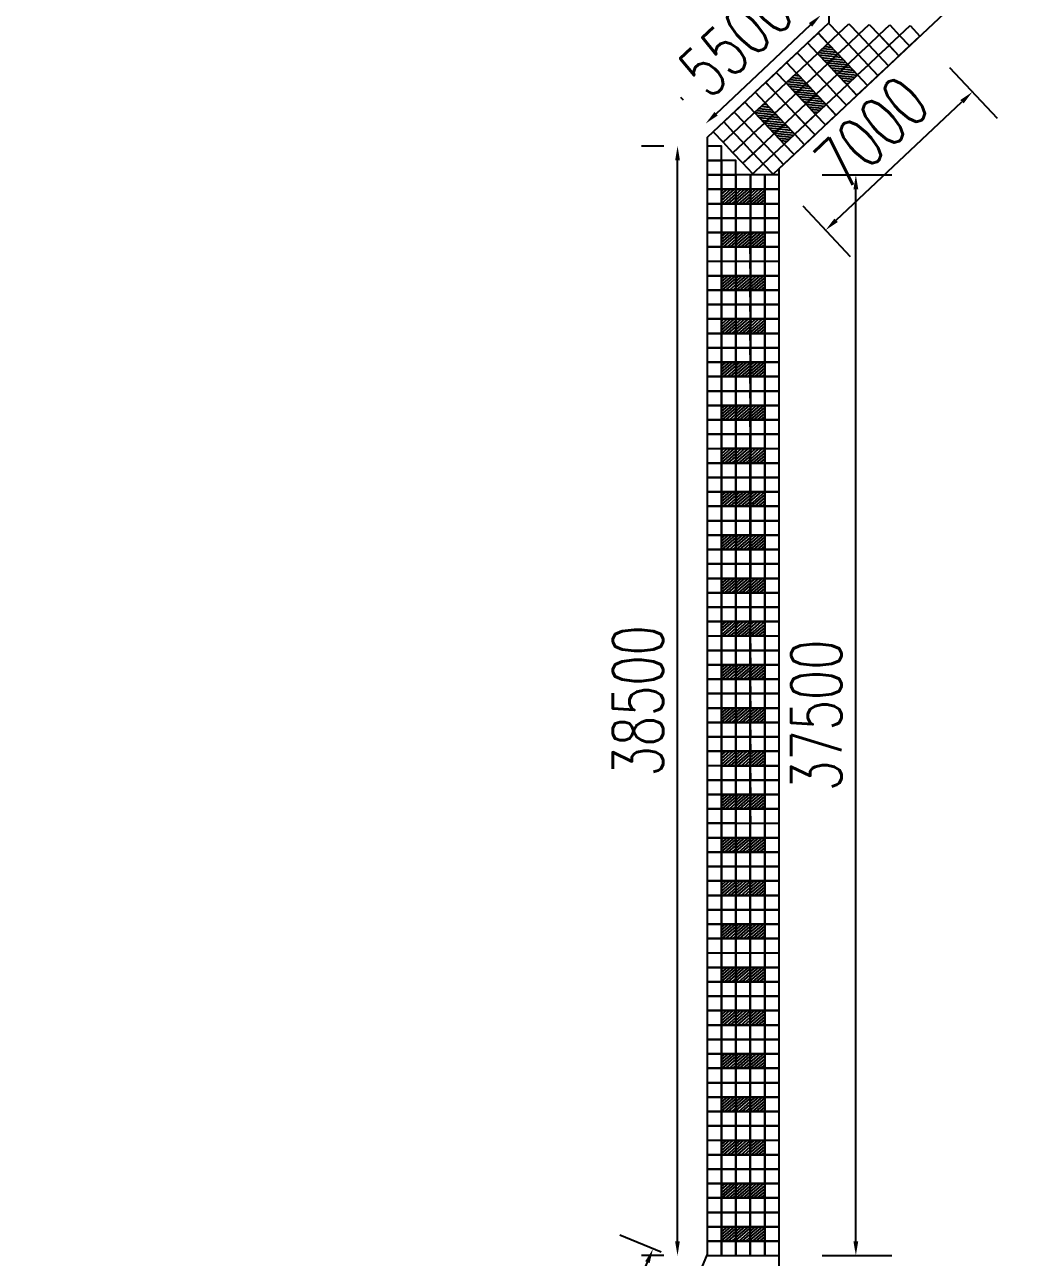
# Model space of a CAD drawing. Extents: x 833816 to 4746262, y -3629782 to -1973088.
# Drawn here: x 1347758 to 1382185, y -2275567 to -2232795 of the extents above; entities that cross this region are included whole.
import ezdxf

# ---------------------------------------------------------------- set-up
doc = ezdxf.new("R2010")
doc.units = 0
doc.header["$LTSCALE"] = 1000
doc.header["$MEASUREMENT"] = 0
doc.header["$PDMODE"] = 32
doc.layers.add('W-FLOAT_BOWL浮筒', color=253, linetype='Continuous')
doc.styles.add('STANDARD_T3', font='simplex.shx', dxfattribs={"width": 0.7, "bigfont": 'gbcbig.shx'})
doc.dimstyles.new('W&&500', dxfattribs={"dimtxt": 1750, "dimasz": 500, "dimexe": 1250, "dimexo": 1500, "dimgap": 500, "dimtad": 1, "dimdec": 0, "dimzin": 0, "dimdsep": 46, "dimtxsty": 'STANDARD_T3', "dimcen": 0.09, "dimclrd": 1, "dimclre": 1, "dimclrt": 7, "dimazin": 2, "dimtfac": 1, "dimtdec": 0, "dimtix": 1, "dimtmove": 2, "dimatfit": 3, "dimfxl": 100, "dimtolj": 1, "dimtzin": 0, "dimarcsym": 0})

# ---------------------------------------------------------------- blocks, each defined once
blk = doc.blocks.new('浮筒')
at = {"layer": 'W-FLOAT_BOWL浮筒'}
blk.add_lwpolyline([(-230, -268), (268, -230), (230, 268), (-268, 230)], close=True, dxfattribs=at)
blk = doc.blocks.new('空格子')
at = {"layer": 'W-FLOAT_BOWL浮筒'}
h = blk.add_hatch(dxfattribs=at)
h.set_pattern_fill('ANSI31', color=256, scale=50)
h.set_pattern_definition([(45, (0, 0), (-56.127, 56.127), [])])
h.paths.add_polyline_path([(219, 263), (-280, 225), (-242, -274), (256, -236)])
blk.add_lwpolyline([(-242, -274), (256, -236), (219, 263), (-280, 225)], close=True, dxfattribs=at)
blk = doc.blocks.new('*D805')
at = {"color": 1, "lineweight": -2, "transparency": 16777216}
for p, q in [((1369851, -2275393), (1368416, -2274795)), ((1358805, -2301124), (1369377, -2275737)), ((1358894, -2301703), (1357459, -2301105))]:
    blk.add_line(p, q, dxfattribs=at)
at = {"color": 1, "transparency": 16777216}
for points in [[(1369300, -2275705), (1369454, -2275769), (1369569, -2275276)], [(1358728, -2301092), (1358882, -2301156), (1358613, -2301585)]]:
    blk.add_solid(points, dxfattribs=at)
at = {"layer": 'Defpoints', "color": 0, "transparency": 16777216}
for p in [(1369569, -2275276), (1371236, -2275969), (1360279, -2302279)]:
    blk.add_point(p, dxfattribs=at)
at = {"color": 7, "transparency": 16777216, "insert": (1362822, -2287902), "char_height": 1750, "attachment_point": 5, "rotation": 67.3907, "style": 'STANDARD_T3'}
blk.add_mtext('\\A1;28500', dxfattribs=at)
blk = doc.blocks.new('*D806')
at = {"color": 1, "lineweight": -2, "transparency": 16777216}
for p, q in [((1369950, -2237007), (1369173, -2237007)), ((1370421, -2275007), (1370423, -2237507)), ((1369949, -2275507), (1369171, -2275507))]:
    blk.add_line(p, q, dxfattribs=at)
at = {"color": 1, "transparency": 16777216}
for points in [[(1370339, -2237507), (1370506, -2237507), (1370423, -2237007)], [(1370338, -2275007), (1370504, -2275007), (1370421, -2275507)]]:
    blk.add_solid(points, dxfattribs=at)
at = {"layer": 'Defpoints', "color": 0, "transparency": 16777216}
for p in [(1370423, -2237007), (1371450, -2237007), (1371449, -2275507)]:
    blk.add_point(p, dxfattribs=at)
at = {"color": 7, "transparency": 16777216, "insert": (1369047, -2256257), "char_height": 1750, "attachment_point": 5, "rotation": 89.9974, "style": 'STANDARD_T3'}
blk.add_mtext('\\A1;38500', dxfattribs=at)
blk = doc.blocks.new('*D811')
at = {"color": 1, "lineweight": -2, "transparency": 16777216}
for p, q in [((1375449, -2238007), (1377863, -2238007)), ((1376613, -2275007), (1376613, -2238507)), ((1375449, -2275507), (1377863, -2275507))]:
    blk.add_line(p, q, dxfattribs=at)
at = {"color": 1, "transparency": 16777216}
for points in [[(1376529, -2238507), (1376696, -2238507), (1376613, -2238007)], [(1376529, -2275007), (1376696, -2275007), (1376613, -2275507)]]:
    blk.add_solid(points, dxfattribs=at)
at = {"layer": 'Defpoints', "color": 0, "transparency": 16777216}
for p in [(1373949, -2238007), (1376613, -2238007), (1373949, -2275507)]:
    blk.add_point(p, dxfattribs=at)
at = {"color": 7, "transparency": 16777216, "insert": (1375238, -2256757), "char_height": 1750, "attachment_point": 5, "rotation": 90, "style": 'STANDARD_T3'}
blk.add_mtext('\\A1;37500', dxfattribs=at)
blk = doc.blocks.new('*D812')
at = {"color": 1, "lineweight": -2, "transparency": 16777216}
for p, q in [((1379865, -2234284), (1381516, -2236038)), ((1375926, -2239583), (1380295, -2235471)), ((1374768, -2239081), (1376419, -2240836))]:
    blk.add_line(p, q, dxfattribs=at)
at = {"color": 1, "transparency": 16777216}
for points in [[(1380238, -2235410), (1380352, -2235531), (1380659, -2235128)], [(1375869, -2239522), (1375983, -2239644), (1375562, -2239926)]]:
    blk.add_solid(points, dxfattribs=at)
at = {"layer": 'Defpoints', "color": 0, "transparency": 16777216}
for p in [(1378837, -2233191), (1380659, -2235128), (1373739, -2237989)]:
    blk.add_point(p, dxfattribs=at)
at = {"color": 7, "transparency": 16777216, "insert": (1377168, -2236526), "char_height": 1750, "attachment_point": 5, "rotation": 43.2668, "style": 'STANDARD_T3'}
blk.add_mtext('\\A1;7000', dxfattribs=at)
blk = doc.blocks.new('*D813')
at = {"color": 1, "lineweight": -2, "transparency": 16777216}
for p, q in [((1374639, -2231650), (1374545, -2231550)), ((1371761, -2235887), (1375038, -2232803)), ((1370634, -2235419), (1370540, -2235320))]:
    blk.add_line(p, q, dxfattribs=at)
at = {"color": 1, "transparency": 16777216}
for points in [[(1374981, -2232742), (1375095, -2232864), (1375402, -2232460)], [(1371704, -2235826), (1371818, -2235948), (1371397, -2236230)]]:
    blk.add_solid(points, dxfattribs=at)
at = {"layer": 'Defpoints', "color": 0, "transparency": 16777216}
for p in [(1375402, -2232460), (1375667, -2232742), (1371662, -2236511)]:
    blk.add_point(p, dxfattribs=at)
at = {"color": 7, "transparency": 16777216, "insert": (1372457, -2233344), "char_height": 1750, "attachment_point": 5, "rotation": 43.2668, "style": 'STANDARD_T3'}
blk.add_mtext('\\A1;5500', dxfattribs=at)

msp = doc.modelspace()

# ---------------------------------------------------------------- linework, layer by layer
at = {"color": 1}
for points in [[(1375641.4, -2339822.2), (1362855.1, -2339822.2), (1356148.8, -2330264.9), (1364877.2, -2324124.8), (1362809.6, -2302705.2), (1373949.1, -2275956.5), (1373950.3, -2237790.7), (1382175.6, -2230048.6), (1382184.5, -2212752.5), (1378187.7, -2206630.8), (1378199, -2184721)], [(1375698.6, -2185486.4), (1375674.2, -2232734.8), (1371450.4, -2236710.5), (1371448.7, -2275457.8), (1360261, -2302322.2), (1362249, -2322917.1), (1347758.3, -2333110.7), (1356718, -2345874.9), (1361771.5, -2342322.2), (1375641.4, -2342322.2), (1375641.4, -2339822.2)]]:
    msp.add_lwpolyline(points, dxfattribs=at)

# ---------------------------------------------------------------- block references
for p, rotation in [((1375646.5, -2233807.6), 308.9392147156753), ((1375989.2, -2234171.7), 308.9392147156753), ((1376331.9, -2234535.8), 308.9392147156753), ((1374554.3, -2234835.7), 308.9392147156753), ((1374897, -2235199.8), 308.9392147156753), ((1375239.7, -2235563.9), 308.9392147156753), ((1373462, -2235863.8), 308.9392147156753), ((1373804.7, -2236227.9), 308.9392147156753), ((1374147.4, -2236592), 308.9392147156753), ((1372212.5, -2238752.7), 355.6699377304419), ((1372712.5, -2238752.7), 355.6699377304419), ((1373212.5, -2238752.7), 355.6699377304419), ((1372212.4, -2240252.7), 355.6699377304419), ((1372712.4, -2240252.7), 355.6699377304419), ((1373212.4, -2240252.7), 355.6699377304419), ((1372212.4, -2241752.7), 355.6699377304419), ((1372712.4, -2241752.7), 355.6699377304419), ((1373212.4, -2241752.7), 355.6699377304419), ((1372212.3, -2243252.7), 355.6699377304419), ((1372712.3, -2243252.7), 355.6699377304419), ((1373212.3, -2243252.7), 355.6699377304419), ((1372212.3, -2244752.7), 355.6699377304419), ((1372712.3, -2244752.7), 355.6699377304419), ((1373212.3, -2244752.7), 355.6699377304419), ((1372212.2, -2246252.7), 355.6699377304419), ((1372712.2, -2246252.7), 355.6699377304419), ((1373212.2, -2246252.7), 355.6699377304419), ((1372212.1, -2247752.7), 355.6699377304419), ((1372712.1, -2247752.7), 355.6699377304419), ((1373212.1, -2247752.7), 355.6699377304419), ((1372212.1, -2249252.7), 355.6699377304419), ((1372712.1, -2249252.7), 355.6699377304419), ((1373212.1, -2249252.7), 355.6699377304419), ((1372212, -2250752.7), 355.6699377304419), ((1372712, -2250752.7), 355.6699377304419), ((1373212, -2250752.7), 355.6699377304419), ((1372211.9, -2252252.7), 355.6699377304419), ((1372711.9, -2252252.7), 355.6699377304419), ((1373211.9, -2252252.7), 355.6699377304419), ((1372211.9, -2253752.7), 355.6699377304419), ((1372711.9, -2253752.7), 355.6699377304419), ((1373211.9, -2253752.7), 355.6699377304419), ((1372211.8, -2255252.7), 355.6699377304419), ((1372711.8, -2255252.7), 355.6699377304419), ((1373211.8, -2255252.7), 355.6699377304419), ((1372211.7, -2256752.7), 355.6699377304419), ((1372711.7, -2256752.7), 355.6699377304419), ((1373211.7, -2256752.7), 355.6699377304419), ((1372211.7, -2258252.7), 355.6699377304419), ((1372711.7, -2258252.7), 355.6699377304419), ((1373211.7, -2258252.7), 355.6699377304419), ((1372211.6, -2259752.7), 355.6699377304419), ((1372711.6, -2259752.7), 355.6699377304419), ((1373211.6, -2259752.7), 355.6699377304419), ((1372211.5, -2261252.7), 355.6699377304419), ((1372711.5, -2261252.7), 355.6699377304419), ((1373211.5, -2261252.7), 355.6699377304419), ((1372211.5, -2262752.7), 355.6699377304419), ((1372711.5, -2262752.7), 355.6699377304419), ((1373211.5, -2262752.7), 355.6699377304419), ((1372211.4, -2264252.7), 355.6699377304419), ((1372711.4, -2264252.7), 355.6699377304419), ((1373211.4, -2264252.7), 355.6699377304419), ((1372211.3, -2265752.7), 355.6699377304419), ((1372711.3, -2265752.7), 355.6699377304419), ((1373211.3, -2265752.7), 355.6699377304419), ((1372211.3, -2267252.7), 355.6699377304419), ((1372711.3, -2267252.7), 355.6699377304419), ((1373211.3, -2267252.7), 355.6699377304419), ((1372211.2, -2268752.7), 355.6699377304419), ((1372711.2, -2268752.7), 355.6699377304419), ((1373211.2, -2268752.7), 355.6699377304419), ((1372211.2, -2270252.7), 355.6699377304419), ((1372711.2, -2270252.7), 355.6699377304419), ((1373211.2, -2270252.7), 355.6699377304419), ((1372211.1, -2271752.7), 355.6699377304419), ((1372711.1, -2271752.7), 355.6699377304419), ((1373211.1, -2271752.7), 355.6699377304419), ((1372211, -2273252.7), 355.6699377304419), ((1372711, -2273252.7), 355.6699377304419), ((1373211, -2273252.7), 355.6699377304419), ((1372210.8, -2274752.7), 355.6699377304419), ((1372710.8, -2274752.7), 355.6699377304419), ((1373210.8, -2274752.7), 355.6699377304419)]:
    msp.add_blockref('空格子', p, dxfattribs=dict(rotation=rotation))
at = {"layer": 'W-FLOAT_BOWL浮筒'}
for p, rotation in [((1375292.1, -2233437.9), 308.9392147157629), ((1375656.1, -2233095.2), 308.9392147157629), ((1374928, -2233780.6), 308.9392147157629), ((1374563.9, -2234123.3), 308.9392147157629), ((1374199.8, -2234466), 308.9392147157629), ((1373471.6, -2235151.4), 308.9392147157629), ((1373835.7, -2234808.7), 308.9392147157629), ((1373107.5, -2235494.1), 308.9392147157629), ((1372743.5, -2235836.8), 308.9392147157629), ((1372379.4, -2236179.5), 308.9392147157629), ((1372015.3, -2236522.1), 308.9392147157629), ((1371700.4, -2237257.3), 355.6699377305271), ((1371700.3, -2237757.3), 355.6699377305271), ((1372200.3, -2237757.3), 355.6699377305271), ((1371700.3, -2238257.3), 355.6699377305271), ((1372200.3, -2238257.3), 355.6699377305271), ((1372700.3, -2238257.4), 355.6699377305271), ((1373200.3, -2238257.4), 355.6699377305271), ((1373700.3, -2238257.4), 355.6699377305271), ((1371700.3, -2238757.3), 355.6699377305271), ((1373700.3, -2238757.4), 355.6699377305271), ((1371700.3, -2239257.3), 355.6699377305271), ((1372200.3, -2239257.3), 355.6699377305271), ((1372700.3, -2239257.4), 355.6699377305271), ((1373200.3, -2239257.4), 355.6699377305271), ((1373700.3, -2239257.4), 355.6699377305271), ((1371700.3, -2239757.3), 355.6699377305271), ((1372200.3, -2239757.3), 355.6699377305271), ((1372700.3, -2239757.4), 355.6699377305271), ((1373200.3, -2239757.4), 355.6699377305271), ((1373700.3, -2239757.4), 355.6699377305271), ((1371700.2, -2240257.3), 355.6699377305271), ((1373700.2, -2240257.4), 355.6699377305271), ((1371700.2, -2240757.3), 355.6699377305271), ((1372200.2, -2240757.3), 355.6699377305271), ((1372700.2, -2240757.4), 355.6699377305271), ((1373200.2, -2240757.4), 355.6699377305271), ((1373700.2, -2240757.4), 355.6699377305271), ((1371700.2, -2241257.3), 355.6699377305271), ((1372200.2, -2241257.3), 355.6699377305271), ((1372700.2, -2241257.4), 355.6699377305271), ((1373200.2, -2241257.4), 355.6699377305271), ((1373700.2, -2241257.4), 355.6699377305271), ((1371700.2, -2241757.3), 355.6699377305271), ((1373700.2, -2241757.4), 355.6699377305271), ((1371700.1, -2242257.3), 355.6699377305271), ((1372200.1, -2242257.3), 355.6699377305271), ((1372700.1, -2242257.4), 355.6699377305271), ((1373200.1, -2242257.4), 355.6699377305271), ((1373700.1, -2242257.4), 355.6699377305271), ((1371700.1, -2242757.3), 355.6699377305271), ((1372200.1, -2242757.3), 355.6699377305271), ((1372700.1, -2242757.4), 355.6699377305271), ((1373200.1, -2242757.4), 355.6699377305271), ((1373700.1, -2242757.4), 355.6699377305271), ((1371700.1, -2243257.3), 355.6699377305271), ((1373700.1, -2243257.4), 355.6699377305271), ((1371700.1, -2243757.3), 355.6699377305271), ((1372200.1, -2243757.3), 355.6699377305271), ((1372700.1, -2243757.4), 355.6699377305271), ((1373200.1, -2243757.4), 355.6699377305271), ((1373700.1, -2243757.4), 355.6699377305271), ((1371700.1, -2244257.3), 355.6699377305271), ((1372200.1, -2244257.3), 355.6699377305271), ((1372700.1, -2244257.4), 355.6699377305271), ((1373200.1, -2244257.4), 355.6699377305271), ((1373700.1, -2244257.4), 355.6699377305271), ((1371700, -2244757.3), 355.6699377305271), ((1373700, -2244757.4), 355.6699377305271), ((1371700, -2245257.3), 355.6699377305271), ((1372200, -2245257.3), 355.6699377305271), ((1372700, -2245257.4), 355.6699377305271), ((1373200, -2245257.4), 355.6699377305271), ((1373700, -2245257.4), 355.6699377305271), ((1371700, -2245757.3), 355.6699377305271), ((1372200, -2245757.3), 355.6699377305271), ((1372700, -2245757.4), 355.6699377305271), ((1373200, -2245757.4), 355.6699377305271), ((1373700, -2245757.4), 355.6699377305271), ((1371700, -2246257.3), 355.6699377305271), ((1373700, -2246257.4), 355.6699377305271), ((1371700, -2246757.3), 355.6699377305271), ((1372200, -2246757.3), 355.6699377305271), ((1372700, -2246757.4), 355.6699377305271), ((1373200, -2246757.4), 355.6699377305271), ((1373700, -2246757.4), 355.6699377305271), ((1371699.9, -2247257.3), 355.6699377305271), ((1372199.9, -2247257.3), 355.6699377305271), ((1372699.9, -2247257.4), 355.6699377305271), ((1373199.9, -2247257.4), 355.6699377305271), ((1373699.9, -2247257.4), 355.6699377305271), ((1371699.9, -2247757.3), 355.6699377305271), ((1373699.9, -2247757.4), 355.6699377305271), ((1371699.9, -2248257.3), 355.6699377305271), ((1372199.9, -2248257.3), 355.6699377305271), ((1372699.9, -2248257.4), 355.6699377305271), ((1373199.9, -2248257.4), 355.6699377305271), ((1373699.9, -2248257.4), 355.6699377305271), ((1371699.9, -2248757.3), 355.6699377305271), ((1372199.9, -2248757.3), 355.6699377305271), ((1372699.9, -2248757.4), 355.6699377305271), ((1373199.9, -2248757.4), 355.6699377305271), ((1373699.9, -2248757.4), 355.6699377305271), ((1371699.8, -2249257.3), 355.6699377305271), ((1373699.8, -2249257.4), 355.6699377305271), ((1371699.8, -2249757.3), 355.6699377305271), ((1372199.8, -2249757.3), 355.6699377305271), ((1372699.8, -2249757.4), 355.6699377305271), ((1373199.8, -2249757.4), 355.6699377305271), ((1373699.8, -2249757.4), 355.6699377305271), ((1371699.8, -2250257.3), 355.6699377305271), ((1372199.8, -2250257.3), 355.6699377305271), ((1372699.8, -2250257.4), 355.6699377305271), ((1373199.8, -2250257.4), 355.6699377305271), ((1373699.8, -2250257.4), 355.6699377305271), ((1371699.8, -2250757.3), 355.6699377305271), ((1373699.8, -2250757.4), 355.6699377305271), ((1371699.8, -2251257.3), 355.6699377305271), ((1372199.8, -2251257.3), 355.6699377305271), ((1372699.8, -2251257.4), 355.6699377305271), ((1373199.8, -2251257.4), 355.6699377305271), ((1373699.8, -2251257.4), 355.6699377305271), ((1371699.7, -2251757.3), 355.6699377305271), ((1372199.7, -2251757.3), 355.6699377305271), ((1372699.7, -2251757.4), 355.6699377305271), ((1373199.7, -2251757.4), 355.6699377305271), ((1373699.7, -2251757.4), 355.6699377305271), ((1371699.7, -2252257.3), 355.6699377305271), ((1373699.7, -2252257.4), 355.6699377305271), ((1371699.7, -2252757.3), 355.6699377305271), ((1372199.7, -2252757.3), 355.6699377305271), ((1372699.7, -2252757.4), 355.6699377305271), ((1373199.7, -2252757.4), 355.6699377305271), ((1373699.7, -2252757.4), 355.6699377305271), ((1371699.7, -2253257.3), 355.6699377305271), ((1372199.7, -2253257.3), 355.6699377305271), ((1372699.7, -2253257.4), 355.6699377305271), ((1373199.7, -2253257.4), 355.6699377305271), ((1373699.7, -2253257.4), 355.6699377305271), ((1371699.6, -2253757.3), 355.6699377305271), ((1373699.6, -2253757.4), 355.6699377305271), ((1371699.6, -2254257.3), 355.6699377305271), ((1372199.6, -2254257.3), 355.6699377305271), ((1372699.6, -2254257.4), 355.6699377305271), ((1373199.6, -2254257.4), 355.6699377305271), ((1373699.6, -2254257.4), 355.6699377305271), ((1371699.6, -2254757.3), 355.6699377305271), ((1372199.6, -2254757.3), 355.6699377305271), ((1372699.6, -2254757.4), 355.6699377305271), ((1373199.6, -2254757.4), 355.6699377305271), ((1373699.6, -2254757.4), 355.6699377305271), ((1371699.6, -2255257.3), 355.6699377305271), ((1373699.6, -2255257.4), 355.6699377305271), ((1371699.6, -2255757.3), 355.6699377305271), ((1372199.6, -2255757.3), 355.6699377305271), ((1372699.6, -2255757.4), 355.6699377305271), ((1373199.6, -2255757.4), 355.6699377305271), ((1373699.6, -2255757.4), 355.6699377305271), ((1371699.5, -2256257.3), 355.6699377305271), ((1372199.5, -2256257.3), 355.6699377305271), ((1372699.5, -2256257.4), 355.6699377305271), ((1373199.5, -2256257.4), 355.6699377305271), ((1373699.5, -2256257.4), 355.6699377305271), ((1371699.5, -2256757.3), 355.6699377305271), ((1373699.5, -2256757.4), 355.6699377305271), ((1371699.5, -2257257.3), 355.6699377305271), ((1372199.5, -2257257.3), 355.6699377305271), ((1372699.5, -2257257.4), 355.6699377305271), ((1373199.5, -2257257.4), 355.6699377305271), ((1373699.5, -2257257.4), 355.6699377305271), ((1371699.5, -2257757.3), 355.6699377305271), ((1372199.5, -2257757.3), 355.6699377305271), ((1372699.5, -2257757.4), 355.6699377305271), ((1373199.5, -2257757.4), 355.6699377305271), ((1373699.5, -2257757.4), 355.6699377305271), ((1371699.5, -2258257.3), 355.6699377305271), ((1373699.5, -2258257.4), 355.6699377305271), ((1371699.4, -2258757.3), 355.6699377305271), ((1372199.4, -2258757.3), 355.6699377305271), ((1372699.4, -2258757.4), 355.6699377305271), ((1373199.4, -2258757.4), 355.6699377305271), ((1373699.4, -2258757.4), 355.6699377305271), ((1371699.4, -2259257.3), 355.6699377305271), ((1372199.4, -2259257.3), 355.6699377305271), ((1372699.4, -2259257.4), 355.6699377305271), ((1373199.4, -2259257.4), 355.6699377305271), ((1373699.4, -2259257.4), 355.6699377305271), ((1371699.4, -2259757.3), 355.6699377305271), ((1373699.4, -2259757.4), 355.6699377305271), ((1371699.4, -2260257.3), 355.6699377305271), ((1372199.4, -2260257.3), 355.6699377305271), ((1372699.4, -2260257.4), 355.6699377305271), ((1373199.4, -2260257.4), 355.6699377305271), ((1373699.4, -2260257.4), 355.6699377305271), ((1371699.3, -2260757.3), 355.6699377305271), ((1372199.3, -2260757.3), 355.6699377305271), ((1372699.3, -2260757.4), 355.6699377305271), ((1373199.3, -2260757.4), 355.6699377305271), ((1373699.3, -2260757.4), 355.6699377305271), ((1371699.3, -2261257.3), 355.6699377305271), ((1373699.3, -2261257.4), 355.6699377305271), ((1371699.3, -2261757.3), 355.6699377305271), ((1372199.3, -2261757.3), 355.6699377305271), ((1372699.3, -2261757.4), 355.6699377305271), ((1373199.3, -2261757.4), 355.6699377305271), ((1373699.3, -2261757.4), 355.6699377305271), ((1371699.3, -2262257.3), 355.6699377305271), ((1372199.3, -2262257.3), 355.6699377305271), ((1372699.3, -2262257.4), 355.6699377305271), ((1373199.3, -2262257.4), 355.6699377305271), ((1373699.3, -2262257.4), 355.6699377305271), ((1371699.3, -2262757.3), 355.6699377305271), ((1373699.3, -2262757.4), 355.6699377305271), ((1371699.2, -2263257.3), 355.6699377305271), ((1372199.2, -2263257.3), 355.6699377305271), ((1372699.2, -2263257.4), 355.6699377305271), ((1373199.2, -2263257.4), 355.6699377305271), ((1373699.2, -2263257.4), 355.6699377305271), ((1371699.2, -2263757.3), 355.6699377305271), ((1372199.2, -2263757.3), 355.6699377305271), ((1372699.2, -2263757.4), 355.6699377305271), ((1373199.2, -2263757.4), 355.6699377305271), ((1373699.2, -2263757.4), 355.6699377305271), ((1371699.2, -2264257.3), 355.6699377305271), ((1373699.2, -2264257.4), 355.6699377305271), ((1371699.2, -2264757.3), 355.6699377305271), ((1372199.2, -2264757.3), 355.6699377305271), ((1372699.2, -2264757.4), 355.6699377305271), ((1373199.2, -2264757.4), 355.6699377305271), ((1373699.2, -2264757.4), 355.6699377305271), ((1371699.2, -2265257.3), 355.6699377305271), ((1372199.2, -2265257.3), 355.6699377305271), ((1372699.2, -2265257.4), 355.6699377305271), ((1373199.2, -2265257.4), 355.6699377305271), ((1373699.2, -2265257.4), 355.6699377305271), ((1371699.1, -2265757.3), 355.6699377305271), ((1373699.1, -2265757.4), 355.6699377305271), ((1371699.1, -2266257.3), 355.6699377305271), ((1372199.1, -2266257.3), 355.6699377305271), ((1372699.1, -2266257.4), 355.6699377305271), ((1373199.1, -2266257.4), 355.6699377305271), ((1373699.1, -2266257.4), 355.6699377305271), ((1371699.1, -2266757.3), 355.6699377305271), ((1372199.1, -2266757.3), 355.6699377305271), ((1372699.1, -2266757.4), 355.6699377305271), ((1373199.1, -2266757.4), 355.6699377305271), ((1373699.1, -2266757.4), 355.6699377305271), ((1371699.1, -2267257.3), 355.6699377305271), ((1373699.1, -2267257.4), 355.6699377305271), ((1371699, -2267757.3), 355.6699377305271), ((1372199, -2267757.3), 355.6699377305271), ((1372699, -2267757.4), 355.6699377305271), ((1373199, -2267757.4), 355.6699377305271), ((1373699, -2267757.4), 355.6699377305271), ((1371699, -2268257.3), 355.6699377305271), ((1372199, -2268257.3), 355.6699377305271), ((1372699, -2268257.4), 355.6699377305271), ((1373199, -2268257.4), 355.6699377305271), ((1373699, -2268257.4), 355.6699377305271), ((1371699, -2268757.3), 355.6699377305271), ((1373699, -2268757.4), 355.6699377305271), ((1371699, -2269257.3), 355.6699377305271), ((1372199, -2269257.3), 355.6699377305271), ((1372699, -2269257.4), 355.6699377305271), ((1373199, -2269257.4), 355.6699377305271), ((1373699, -2269257.4), 355.6699377305271), ((1371699, -2269757.3), 355.6699377305271), ((1372199, -2269757.3), 355.6699377305271), ((1372699, -2269757.4), 355.6699377305271), ((1373199, -2269757.4), 355.6699377305271), ((1373699, -2269757.4), 355.6699377305271), ((1371698.9, -2270257.3), 355.6699377305271), ((1373698.9, -2270257.4), 355.6699377305271), ((1371698.9, -2270757.3), 355.6699377305271), ((1372198.9, -2270757.3), 355.6699377305271), ((1372698.9, -2270757.4), 355.6699377305271), ((1373198.9, -2270757.4), 355.6699377305271), ((1373698.9, -2270757.4), 355.6699377305271), ((1371698.9, -2271257.3), 355.6699377305271), ((1372198.9, -2271257.3), 355.6699377305271), ((1372698.9, -2271257.4), 355.6699377305271), ((1373198.9, -2271257.4), 355.6699377305271), ((1373698.9, -2271257.4), 355.6699377305271), ((1371698.9, -2271757.3), 355.6699377305271), ((1373698.9, -2271757.4), 355.6699377305271), ((1371698.8, -2272257.3), 355.6699377305271), ((1372198.8, -2272257.3), 355.6699377305271), ((1372698.8, -2272257.4), 355.6699377305271), ((1373198.8, -2272257.4), 355.6699377305271), ((1373698.8, -2272257.4), 355.6699377305271), ((1371698.8, -2272757.3), 355.6699377305271), ((1372198.8, -2272757.3), 355.6699377305271), ((1372698.8, -2272757.4), 355.6699377305271), ((1373198.8, -2272757.4), 355.6699377305271), ((1373698.8, -2272757.4), 355.6699377305271), ((1371698.8, -2273257.3), 355.6699377305271), ((1373698.8, -2273257.4), 355.6699377305271), ((1371698.8, -2273757.3), 355.6699377305271), ((1372198.8, -2273757.3), 355.6699377305271), ((1372698.8, -2273757.4), 355.6699377305271), ((1373198.8, -2273757.4), 355.6699377305271), ((1373698.8, -2273757.4), 355.6699377305271), ((1371698.7, -2274257.3), 355.6699377305271), ((1372198.7, -2274257.3), 355.6699377305271), ((1372698.7, -2274257.4), 355.6699377305271), ((1373198.7, -2274257.4), 355.6699377305271), ((1373698.7, -2274257.4), 355.6699377305271), ((1371698.6, -2274757.3), 355.6699377305271), ((1373698.6, -2274757.4), 355.6699377305271), ((1371698.6, -2275257.3), 355.6699377305271), ((1372198.6, -2275257.3), 355.6699377305271), ((1372698.6, -2275257.4), 355.6699377305271), ((1373198.6, -2275257.4), 355.6699377305271), ((1373698.6, -2275257.4), 355.6699377305271)]:
    msp.add_blockref('浮筒', p, dxfattribs=dict(at, rotation=rotation))
at = {"layer": 'W-FLOAT_BOWL浮筒', "xscale": -1, "rotation": 137.5943900933668}
for p in [(1375998.8, -2233459.3), (1376362.9, -2233116.6), (1376705.6, -2233480.6), (1377069.7, -2233137.9), (1377412.4, -2233502), (1377776.5, -2233159.3), (1378483.3, -2233180.7), (1376341.5, -2233823.3), (1377048.3, -2233844.7), (1377755.1, -2233866.1), (1378119.2, -2233523.4), (1375270.7, -2234144.6), (1376684.2, -2234187.4), (1377391, -2234208.8), (1374906.6, -2234487.3), (1375613.4, -2234508.7), (1377026.9, -2234551.5), (1374178.4, -2235172.7), (1375249.3, -2234851.4), (1375956.1, -2234872.8), (1376662.8, -2234894.2), (1373814.3, -2235515.4), (1374521.1, -2235536.8), (1375592, -2235215.5), (1375934.7, -2235579.6), (1376298.8, -2235236.9), (1374157, -2235879.5), (1374863.8, -2235900.9), (1375570.6, -2235922.3), (1373086.2, -2236200.8), (1374499.7, -2236243.6), (1375206.5, -2236265), (1372358, -2236886.2), (1372722.1, -2236543.5), (1373064.8, -2236907.6), (1373428.9, -2236564.9), (1374842.4, -2236607.7), (1372700.7, -2237250.3), (1373407.5, -2237271.7), (1373771.6, -2236929), (1374114.3, -2237293.1), (1374478.3, -2236950.4), (1373043.4, -2237614.4), (1373750.2, -2237635.8)]:
    msp.add_blockref('浮筒', p, dxfattribs=at)

# ---------------------------------------------------------------- dimensions: what is measured, and where the dimension line sits
at = {"color": 5}
for p1, p2, distance, picture, middle in [((1371661.9, -2236511.5), (1375666.8, -2232741.8), 386.7, '*D813', (1372456.9, -2233343.8)), ((1373739.5, -2237989.2), (1378836.7, -2233191.4), -2659.4, '*D812', (1377168.4, -2236525.5)), ((1373948.6, -2275507.4), (1373948.6, -2238007.4), -2664.1, '*D811', (1375237.7, -2256757.4))]:
    dim = msp.add_aligned_dim(p1=p1, p2=p2, distance=distance, dimstyle='W&&500', dxfattribs=at)
    dim.commit()
    dim.dimension.update_dxf_attribs({"geometry": picture, "text_midpoint": middle})
for p1, p2, distance, picture, middle in [((1371448.6, -2275507.3), (1371450.4, -2237007.3), 1027.6, '*D806', (1369046.9, -2256257.2)), ((1360278.9, -2302279.2), (1371235.6, -2275969.5), 1804.9, '*D805', (1362821.8, -2287901.8))]:
    dim = msp.add_aligned_dim(p1=p1, p2=p2, distance=distance, dimstyle='W&&500')
    dim.commit()
    dim.dimension.update_dxf_attribs({"geometry": picture, "text_midpoint": middle})

doc.saveas('drawing.dxf')
